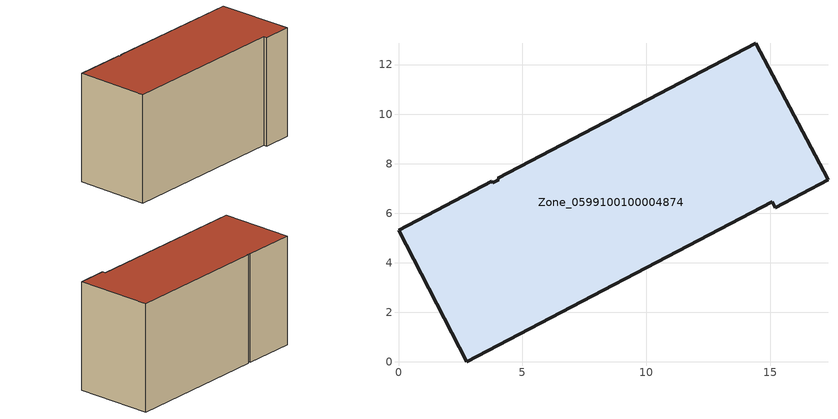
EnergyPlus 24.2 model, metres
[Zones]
Zone_0599100100004874
 floor ground (C_G): 14.41,12.87 17.33,7.36 15.21,6.23 15.08,6.47 2.76,0 0,5.32 3.76,7.29 3.8,7.23 4.05,7.35 4,7.41 z0
 wall outside (C_F): 17.33,7.36 14.41,12.87 4,7.41 4.05,7.35 3.8,7.23 3.76,7.29 0,5.32 2.76,0 15.08,6.47 15.21,6.23 17.33,7.36 z0:8.82
 roof outside (C_R): 2.76,0 15.08,6.47 15.21,6.23 17.33,7.36 14.41,12.87 4,7.41 4.05,7.35 3.8,7.23 3.76,7.29 0,5.32 z8.82
[BUILDING]
Pand.0599100100004874: North Axis=0; Terrain=City; Loads Convergence Tolerance Value=0.04; Temperature Convergence Tolerance Value=0.4; Solar Distribution=FullExterior; Maximum Number of Warmup Days=25; Minimum Number of Warmup Days=1
[Site:Location]
Rotterdam.The.Hague.AP_ZH_NLD Design_Conditions: Latitude=51.96; Longitude=4.45; Time Zone=1; Elevation=-4.5
[SITE:GROUNDTEMPERATURE:BUILDINGSURFACE]
18, 18, 18, 18, 18, 18, 18, 18, 18, 18, 18, 18
[MATERIAL] Thermal Absorptance=0.9; Solar Absorptance=0.7; Visible Absorptance=0.7
Name | Roughness | Thickness | Conductivity | Density | Specific Heat
G.TI.2006-2014 | MediumSmooth | 0.15 | 0.06 | 540 | 1210
F.TI.2006-2014 | Rough | 0.3 | 0.12 | 1920 | 840
R.TI.2006-2014 | MediumRough | 0.2 | 0.08 | 1500 | 1000
[CONSTRUCTION]
C_G: G.TI.2006-2014
C_F: F.TI.2006-2014
C_R: R.TI.2006-2014
[ZONE]
Zone_0599100100004874: Type=1; Multiplier=1; Ceiling Height=Autocalculate; Volume=Autocalculate; Floor Area=autocalculate; Part of Total Floor Area=Yes
[ZONEINFILTRATION:DESIGNFLOWRATE]
Infil_Zone_0599100100004874: Zone or ZoneList or Space or SpaceList=Zone_0599100100004874; Schedule=AlwaysOn; Design Flow Rate Calculation Method=Flow/Area; Flow Rate per Floor Area=0.0015; Constant Term Coefficient=1; Temperature Term Coefficient=0; Velocity Term Coefficient=0; Velocity Squared Term Coefficient=0
[HVACTEMPLATE:ZONE:IDEALLOADSAIRSYSTEM]
Zone_0599100100004874: Maximum Heating Supply Air Temperature=50; Minimum Cooling Supply Air Temperature=13; Maximum Heating Supply Air Humidity Ratio=0.0156; Minimum Cooling Supply Air Humidity Ratio=0.0077; Heating Limit=NoLimit; Cooling Limit=NoLimit; Dehumidification Control Type=ConstantSensibleHeatRatio; Cooling Sensible Heat Ratio=0.7; Dehumidification Setpoint=60; Humidification Control Type=None; Humidification Setpoint=30; Outdoor Air Method=None; Outdoor Air Flow Rate per Person=0.00944; Outdoor Air Flow Rate per Zone Floor Area=0; Outdoor Air Flow Rate per Zone=0; Demand Controlled Ventilation Type=None; Outdoor Air Economizer Type=NoEconomizer; Heat Recovery Type=None; Sensible Heat Recovery Effectiveness=0.7; Latent Heat Recovery Effectiveness=0.65
[ZONECONTROL:THERMOSTAT]
ThermostatControl_Zone_0599100100004874: Zone or ZoneList=Zone_0599100100004874; Control Type Schedule=DualSetpointControlType; Control 1=Thermostat_Zone_0599100100004874; Temperature Difference Between Cutout And Setpoint=0
[THERMOSTATSETPOINT:DUALSETPOINT]
Thermostat_Zone_0599100100004874: Heating Setpoint Temperature Schedule=HeatingSetpoint_Zone_0599100100004874; Cooling Setpoint Temperature Schedule=CoolingSetpoint_Zone_0599100100004874
[SCHEDULE:COMPACT]
HeatingSetpoint_Zone_0599100100004874: Through: 12/31, For: AllDays, Until: 24:00, 21
CoolingSetpoint_Zone_0599100100004874: Through: 12/31, For: AllDays, Until: 24:00, 24
DualSetpointControlType: Through: 12/31, For: AllDays, Until: 24:00, 4
AlwaysOn: Through: 12/31, For: AllDays, Until: 24:00, 1
